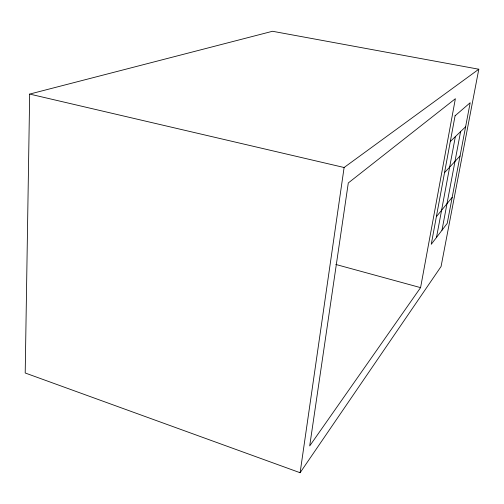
<?xml version="1.0" encoding="UTF-8"?>
<svg xmlns="http://www.w3.org/2000/svg" width="504" height="504" viewBox="0 0 504 504"><rect width="100%" height="100%" fill="white"/><g stroke="black" fill="none" stroke-linecap="round" stroke-linejoin="round"><path stroke-width="0.76" d="M29.679 94.078L25.2 372.991L300.107 472.727L441.069 266.515L478.8 69.224L272.513 31.273L29.679 94.078L344.112 167.504L478.8 69.224M300.107 472.727L344.112 167.504M420.575 287.633L455.377 98.715L348.296 182.958L309.695 445.939L420.575 287.633L335.809 264.455M436.502 237.434L455.345 136.647M441.983 230.24L460.599 131.594M436.382 216.663L452.17 197.354M444.541 172.626L460.045 155.982M450.311 141.479L465.608 126.781M455.074 115.788L431.254 244.308L447.218 223.373L470.182 102.728L455.074 115.788"/></g></svg>
